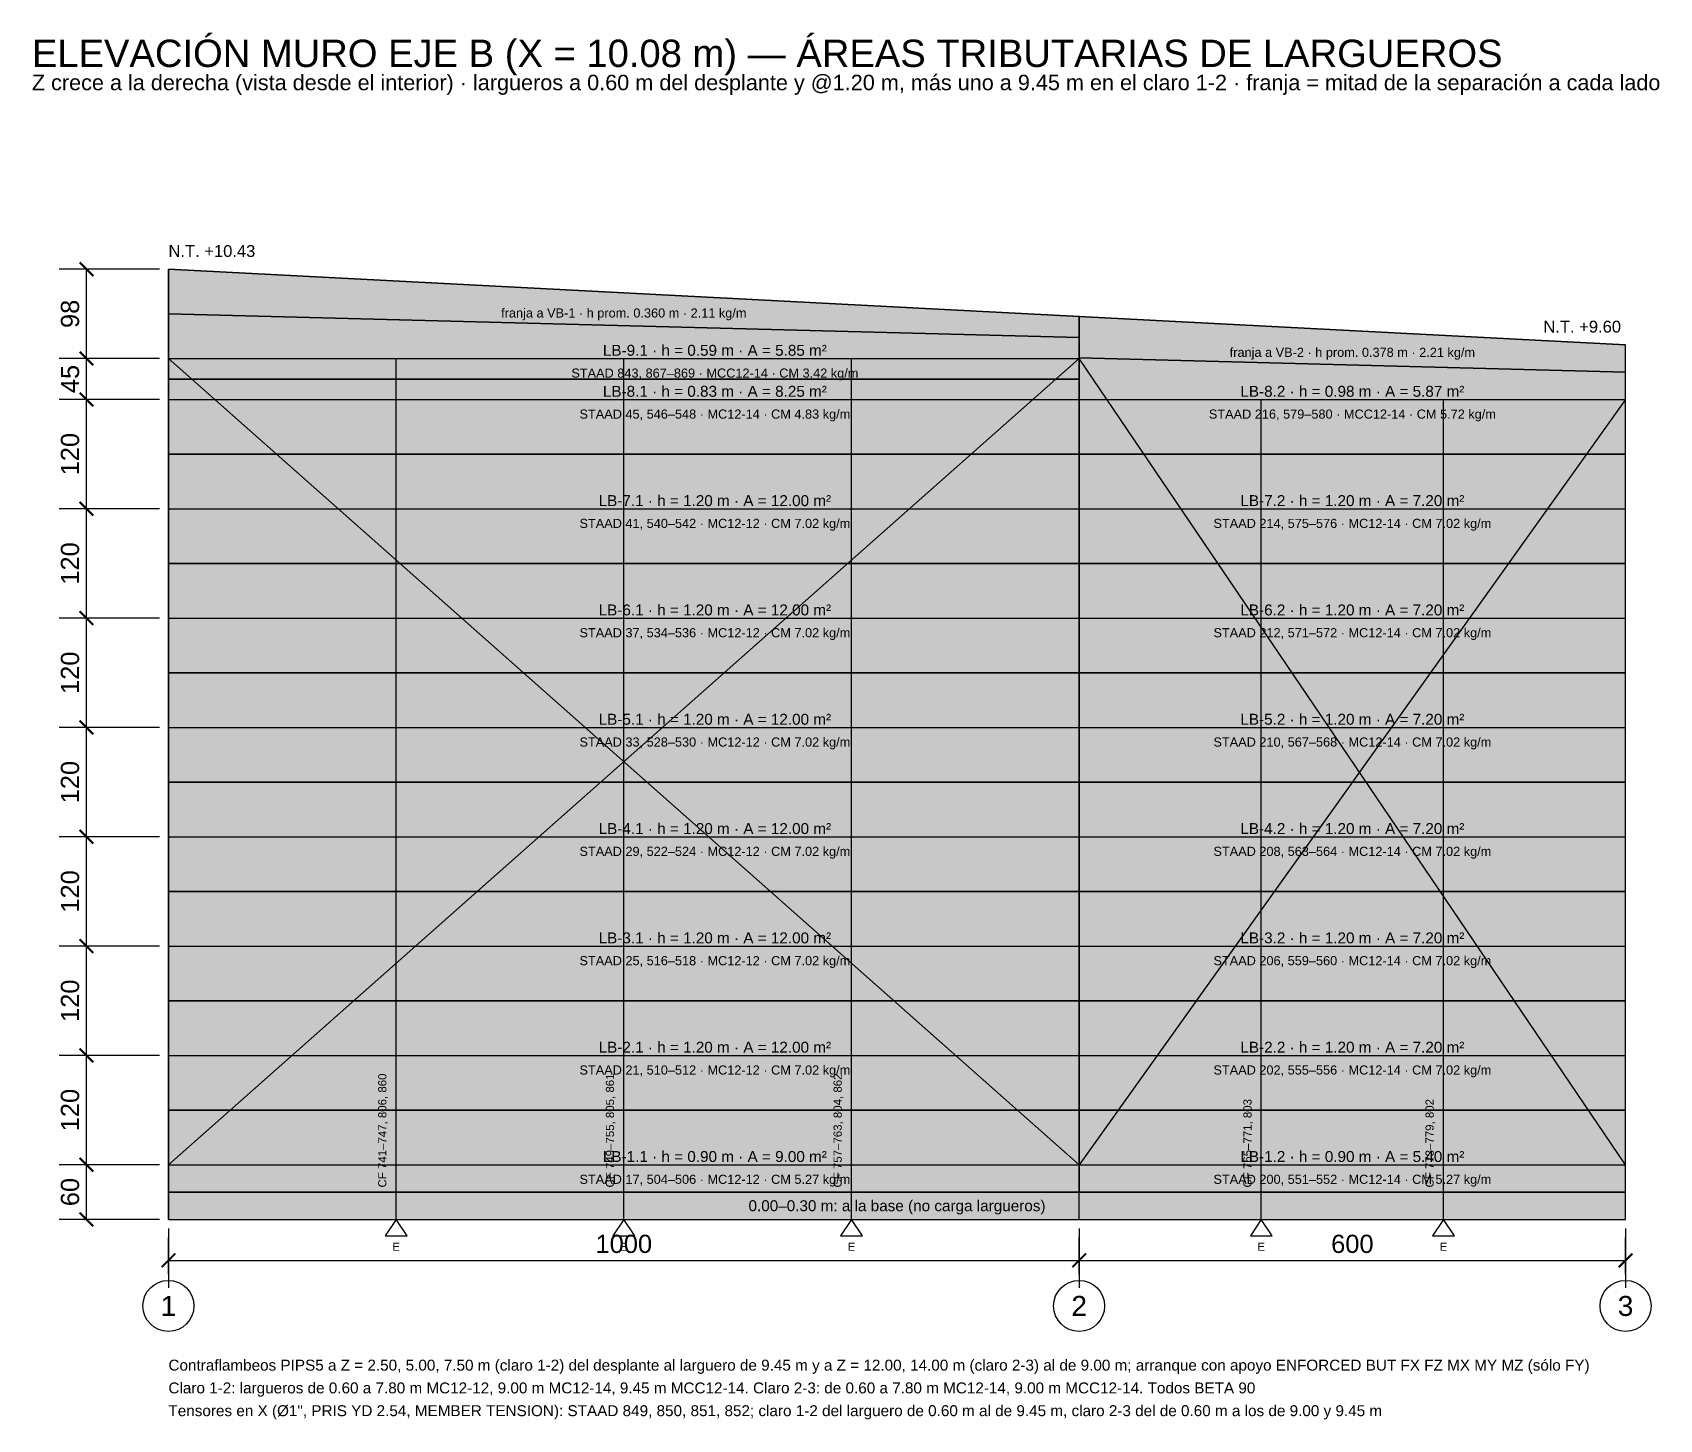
# Model space of a CAD drawing. Header units: metres. Extents: x -2.5 to 51.4, y -37.2 to 2.7.
# Drawn here: x 33.51 to 51.37, y -36.2 to -20.97 of the extents above; entities that cross this region are included whole.
import ezdxf
from ezdxf.enums import TextEntityAlignment as Align

# ---------------------------------------------------------------- set-up
doc = ezdxf.new("R2010")
doc.units = ezdxf.units.M
for name, color, linetype in [('APOYOS', 6, 'Continuous'), ('AT-MUROS', 130, 'Continuous'), ('AT-NO-CARGA', 9, 'Continuous'), ('AT-VIGAS', 30, 'Continuous'), ('COLUMNAS', 7, 'Continuous'), ('COTAS', 3, 'Continuous'), ('EJES', 8, 'Continuous'), ('MARCO', 7, 'Continuous'), ('MC12-12', 5, 'Continuous'), ('MC12-14', 4, 'Continuous'), ('MCC12-14', 1, 'Continuous'), ('MCE12-12', 1, 'Continuous'), ('PIPS5', 8, 'Continuous'), ('TENSORES', 1, 'Continuous'), ('TEXTO', 7, 'Continuous'), ('TEXTO-AT', 250, 'Continuous'), ('TITULOS', 2, 'Continuous')]:
    doc.layers.add(name, color=color, linetype=linetype)
doc.styles.add('ARIAL', font='arial.ttf')
doc.dimstyles.new('AT-CM', dxfattribs={"dimtxt": 0.2, "dimasz": 0.15, "dimexe": 0.3, "dimexo": 0.1, "dimgap": 0.08, "dimtad": 1, "dimdec": 0, "dimlfac": 100, "dimtxsty": 'ARIAL', "dimblk": 'ARCHTICK', "dimcen": 2.5, "dimazin": 3, "dimtfac": 1, "dimtmove": 0, "dimatfit": 3})

# ---------------------------------------------------------------- blocks, each defined once
blk = doc.blocks.new('_ARCHTICK')
at = {"color": 0, "linetype": 'ByBlock', "const_width": 0.15}
blk.add_lwpolyline([(-0.5, -0.5), (0.5, 0.5)], dxfattribs=at)

msp = doc.modelspace()

# ---------------------------------------------------------------- hatches: boundary and pattern name
at = {"layer": 'AT-MUROS'}
h = msp.add_hatch(color=151, dxfattribs=at)
h.dxf.hatch_style = 1
h.paths.add_polyline_path([(35, -24.775), (45, -24.775), (45, -24.319), (35, -24.06)])
h = msp.add_hatch(color=151, dxfattribs=at)
h.dxf.hatch_style = 1
h.paths.add_polyline_path([(45, -25.6), (51, -25.6), (51, -24.7), (45, -24.544)])
h = msp.add_hatch(color=151, dxfattribs=at)
h.dxf.hatch_style = 1
h.paths.add_polyline_path([(35, -25.6), (45, -25.6), (45, -24.775), (35, -24.775)])
h = msp.add_hatch(color=151, dxfattribs=at)
h.dxf.hatch_style = 1
h.paths.add_polyline_path([(35, -26.8), (45, -26.8), (45, -25.6), (35, -25.6)])
h = msp.add_hatch(color=151, dxfattribs=at)
h.dxf.hatch_style = 1
h.paths.add_polyline_path([(45, -26.8), (51, -26.8), (51, -25.6), (45, -25.6)])
h = msp.add_hatch(color=151, dxfattribs=at)
h.dxf.hatch_style = 1
h.paths.add_polyline_path([(35, -28), (45, -28), (45, -26.8), (35, -26.8)])
h = msp.add_hatch(color=151, dxfattribs=at)
h.dxf.hatch_style = 1
h.paths.add_polyline_path([(45, -28), (51, -28), (51, -26.8), (45, -26.8)])
h = msp.add_hatch(color=151, dxfattribs=at)
h.dxf.hatch_style = 1
h.paths.add_polyline_path([(35, -29.2), (45, -29.2), (45, -28), (35, -28)])
h = msp.add_hatch(color=151, dxfattribs=at)
h.dxf.hatch_style = 1
h.paths.add_polyline_path([(45, -29.2), (51, -29.2), (51, -28), (45, -28)])
h = msp.add_hatch(color=151, dxfattribs=at)
h.dxf.hatch_style = 1
h.paths.add_polyline_path([(35, -30.4), (45, -30.4), (45, -29.2), (35, -29.2)])
h = msp.add_hatch(color=151, dxfattribs=at)
h.dxf.hatch_style = 1
h.paths.add_polyline_path([(45, -30.4), (51, -30.4), (51, -29.2), (45, -29.2)])
h = msp.add_hatch(color=151, dxfattribs=at)
h.dxf.hatch_style = 1
h.paths.add_polyline_path([(35, -31.6), (45, -31.6), (45, -30.4), (35, -30.4)])
h = msp.add_hatch(color=151, dxfattribs=at)
h.dxf.hatch_style = 1
h.paths.add_polyline_path([(45, -31.6), (51, -31.6), (51, -30.4), (45, -30.4)])
h = msp.add_hatch(color=151, dxfattribs=at)
h.dxf.hatch_style = 1
h.paths.add_polyline_path([(35, -32.8), (45, -32.8), (45, -31.6), (35, -31.6)])
h = msp.add_hatch(color=151, dxfattribs=at)
h.dxf.hatch_style = 1
h.paths.add_polyline_path([(45, -32.8), (51, -32.8), (51, -31.6), (45, -31.6)])
h = msp.add_hatch(color=151, dxfattribs=at)
h.dxf.hatch_style = 1
h.paths.add_polyline_path([(35, -33.7), (45, -33.7), (45, -32.8), (35, -32.8)])
h = msp.add_hatch(color=151, dxfattribs=at)
h.dxf.hatch_style = 1
h.paths.add_polyline_path([(45, -33.7), (51, -33.7), (51, -32.8), (45, -32.8)])
at = {"layer": 'AT-NO-CARGA'}
h = msp.add_hatch(color=254, dxfattribs=at)
h.dxf.hatch_style = 1
h.paths.add_polyline_path([(35, -34), (51, -34), (51, -33.7), (35, -33.7)])
at = {"layer": 'AT-VIGAS'}
h = msp.add_hatch(color=31, dxfattribs=at)
h.dxf.hatch_style = 1
h.paths.add_polyline_path([(35, -24.06), (45, -24.319), (45, -24.089), (35, -23.57)])
h = msp.add_hatch(color=31, dxfattribs=at)
h.dxf.hatch_style = 1
h.paths.add_polyline_path([(45, -24.544), (51, -24.7), (51, -24.4), (45, -24.089)])

# ---------------------------------------------------------------- linework, layer by layer
at = {"layer": 'APOYOS'}
for points in [[(37.5, -34), (37.38, -34.18), (37.62, -34.18)], [(40, -34), (39.88, -34.18), (40.12, -34.18)], [(42.5, -34), (42.38, -34.18), (42.62, -34.18)], [(47, -34), (46.88, -34.18), (47.12, -34.18)], [(49, -34), (48.88, -34.18), (49.12, -34.18)]]:
    msp.add_lwpolyline(points, close=True, dxfattribs=at)
at = {"layer": 'AT-MUROS'}
for points in [[(35, -24.775), (45, -24.775), (45, -24.319), (35, -24.06)], [(45, -25.6), (51, -25.6), (51, -24.7), (45, -24.544)], [(35, -25.6), (45, -25.6), (45, -24.775), (35, -24.775)], [(35, -26.8), (45, -26.8), (45, -25.6), (35, -25.6)], [(45, -26.8), (51, -26.8), (51, -25.6), (45, -25.6)], [(35, -28), (45, -28), (45, -26.8), (35, -26.8)], [(45, -28), (51, -28), (51, -26.8), (45, -26.8)], [(35, -29.2), (45, -29.2), (45, -28), (35, -28)], [(45, -29.2), (51, -29.2), (51, -28), (45, -28)], [(35, -30.4), (45, -30.4), (45, -29.2), (35, -29.2)], [(45, -30.4), (51, -30.4), (51, -29.2), (45, -29.2)], [(35, -31.6), (45, -31.6), (45, -30.4), (35, -30.4)], [(45, -31.6), (51, -31.6), (51, -30.4), (45, -30.4)], [(35, -32.8), (45, -32.8), (45, -31.6), (35, -31.6)], [(45, -32.8), (51, -32.8), (51, -31.6), (45, -31.6)], [(35, -33.7), (45, -33.7), (45, -32.8), (35, -32.8)], [(45, -33.7), (51, -33.7), (51, -32.8), (45, -32.8)]]:
    msp.add_lwpolyline(points, close=True, dxfattribs=at)
at = {"layer": 'AT-NO-CARGA'}
msp.add_lwpolyline([(35, -34), (51, -34), (51, -33.7), (35, -33.7)], close=True, dxfattribs=at)
at = {"layer": 'AT-VIGAS'}
for points in [[(35, -24.06), (45, -24.319), (45, -24.089), (35, -23.57)], [(45, -24.544), (51, -24.7), (51, -24.4), (45, -24.089)]]:
    msp.add_lwpolyline(points, close=True, dxfattribs=at)
at = {"layer": 'COLUMNAS'}
for p, q in [((35, -34), (35, -23.57)), ((45, -34), (45, -24.089)), ((51, -34), (51, -24.4))]:
    msp.add_line(p, q, dxfattribs=at)
at = {"layer": 'EJES'}
for p, q in [((35, -34.6), (35, -34.2)), ((45, -34.6), (45, -34.2)), ((51, -34.6), (51, -34.2))]:
    msp.add_line(p, q, dxfattribs=at)
for centre in [(35, -34.95), (45, -34.95), (51, -34.95)]:
    msp.add_circle(centre, 0.28, dxfattribs=at)
at = {"layer": 'MARCO'}
msp.add_line((35, -34), (51, -34), dxfattribs=at)
at = {"layer": 'MC12-12'}
for p, q in [((35, -26.2), (45, -26.2)), ((35, -27.4), (45, -27.4)), ((35, -28.6), (45, -28.6)), ((35, -29.8), (45, -29.8)), ((35, -31), (45, -31)), ((35, -32.2), (45, -32.2)), ((35, -33.4), (45, -33.4))]:
    msp.add_line(p, q, dxfattribs=at)
at = {"layer": 'MC12-14'}
for p, q in [((35, -25), (45, -25)), ((45, -26.2), (51, -26.2)), ((45, -27.4), (51, -27.4)), ((45, -28.6), (51, -28.6)), ((45, -29.8), (51, -29.8)), ((45, -31), (51, -31)), ((45, -32.2), (51, -32.2)), ((45, -33.4), (51, -33.4))]:
    msp.add_line(p, q, dxfattribs=at)
at = {"layer": 'MCC12-14'}
for p, q in [((35, -24.55), (45, -24.55)), ((45, -25), (51, -25))]:
    msp.add_line(p, q, dxfattribs=at)
at = {"layer": 'MCE12-12'}
for p, q in [((35, -23.57), (45, -24.089)), ((45, -24.089), (51, -24.4))]:
    msp.add_line(p, q, dxfattribs=at)
at = {"layer": 'PIPS5'}
for p, q in [((37.5, -34), (37.5, -24.55)), ((40, -34), (40, -24.55)), ((42.5, -34), (42.5, -24.55)), ((47, -34), (47, -25)), ((49, -34), (49, -25))]:
    msp.add_line(p, q, dxfattribs=at)
at = {"layer": 'TENSORES'}
for p, q in [((45, -24.55), (35, -33.4)), ((45, -33.4), (35, -24.55)), ((51, -33.4), (45, -24.55)), ((51, -25), (45, -33.4))]:
    msp.add_line(p, q, dxfattribs=at)

# ---------------------------------------------------------------- texts
at = {"layer": 'APOYOS', "style": 'ARIAL'}
for p in [(37.5, -34.3), (40, -34.3), (42.5, -34.3), (47, -34.3), (49, -34.3)]:
    msp.add_text('E', height=0.09, dxfattribs=at).set_placement(p, align=Align.MIDDLE_CENTER)
at = {"layer": 'EJES', "style": 'ARIAL'}
for s, p in [('1', (35, -34.95)), ('2', (45, -34.95)), ('3', (51, -34.95))]:
    msp.add_text(s, height=0.22, dxfattribs=at).set_placement(p, align=Align.MIDDLE_CENTER)
at = {"layer": 'TEXTO', "style": 'ARIAL'}
msp.add_text('N.T. +10.43', height=0.13, dxfattribs=at).set_placement((35, -23.37), align=Align.MIDDLE_LEFT)
msp.add_text('N.T. +9.60', height=0.13, dxfattribs=at).set_placement((50.95, -24.2), align=Align.MIDDLE_RIGHT)
at = {"layer": 'TEXTO-AT', "style": 'ARIAL'}
for s, height, p in [('franja a VB-1 · h prom. 0.360 m · 2.11 kg/m', 0.1, (40, -24.05)), ('LB-9.1 · h = 0.59 m · A = 5.85 m²', 0.12, (41, -24.46)), ('franja a VB-2 · h prom. 0.378 m · 2.21 kg/m', 0.1, (48, -24.482)), ('STAAD 843, 867–869 · MCC12-14 · CM 3.42 kg/m', 0.1, (41, -24.71)), ('LB-8.1 · h = 0.83 m · A = 8.25 m²', 0.12, (41, -24.91)), ('LB-8.2 · h = 0.98 m · A = 5.87 m²', 0.12, (48, -24.91)), ('STAAD 45, 546–548 · MC12-14 · CM 4.83 kg/m', 0.1, (41, -25.16)), ('STAAD 216, 579–580 · MCC12-14 · CM 5.72 kg/m', 0.1, (48, -25.16)), ('LB-7.1 · h = 1.20 m · A = 12.00 m²', 0.12, (41, -26.11)), ('LB-7.2 · h = 1.20 m · A = 7.20 m²', 0.12, (48, -26.11)), ('STAAD 41, 540–542 · MC12-12 · CM 7.02 kg/m', 0.1, (41, -26.36)), ('STAAD 214, 575–576 · MC12-14 · CM 7.02 kg/m', 0.1, (48, -26.36)), ('LB-6.1 · h = 1.20 m · A = 12.00 m²', 0.12, (41, -27.31)), ('LB-6.2 · h = 1.20 m · A = 7.20 m²', 0.12, (48, -27.31)), ('STAAD 37, 534–536 · MC12-12 · CM 7.02 kg/m', 0.1, (41, -27.56)), ('STAAD 212, 571–572 · MC12-14 · CM 7.02 kg/m', 0.1, (48, -27.56)), ('LB-5.1 · h = 1.20 m · A = 12.00 m²', 0.12, (41, -28.51)), ('LB-5.2 · h = 1.20 m · A = 7.20 m²', 0.12, (48, -28.51)), ('STAAD 33, 528–530 · MC12-12 · CM 7.02 kg/m', 0.1, (41, -28.76)), ('STAAD 210, 567–568 · MC12-14 · CM 7.02 kg/m', 0.1, (48, -28.76)), ('LB-4.1 · h = 1.20 m · A = 12.00 m²', 0.12, (41, -29.71)), ('LB-4.2 · h = 1.20 m · A = 7.20 m²', 0.12, (48, -29.71)), ('STAAD 29, 522–524 · MC12-12 · CM 7.02 kg/m', 0.1, (41, -29.96)), ('STAAD 208, 563–564 · MC12-14 · CM 7.02 kg/m', 0.1, (48, -29.96)), ('LB-3.1 · h = 1.20 m · A = 12.00 m²', 0.12, (41, -30.91)), ('LB-3.2 · h = 1.20 m · A = 7.20 m²', 0.12, (48, -30.91)), ('STAAD 25, 516–518 · MC12-12 · CM 7.02 kg/m', 0.1, (41, -31.16)), ('STAAD 206, 559–560 · MC12-14 · CM 7.02 kg/m', 0.1, (48, -31.16)), ('LB-2.1 · h = 1.20 m · A = 12.00 m²', 0.12, (41, -32.11)), ('LB-2.2 · h = 1.20 m · A = 7.20 m²', 0.12, (48, -32.11)), ('STAAD 21, 510–512 · MC12-12 · CM 7.02 kg/m', 0.1, (41, -32.36)), ('STAAD 202, 555–556 · MC12-14 · CM 7.02 kg/m', 0.1, (48, -32.36)), ('LB-1.1 · h = 0.90 m · A = 9.00 m²', 0.12, (41, -33.31)), ('LB-1.2 · h = 0.90 m · A = 5.40 m²', 0.12, (48, -33.31)), ('STAAD 17, 504–506 · MC12-12 · CM 5.27 kg/m', 0.1, (41, -33.56)), ('STAAD 200, 551–552 · MC12-14 · CM 5.27 kg/m', 0.1, (48, -33.56)), ('0.00–0.30 m: a la base (no carga largueros)', 0.12, (43, -33.85))]:
    msp.add_text(s, height=height, dxfattribs=at).set_placement(p, align=Align.MIDDLE_CENTER)
for s, p in [('CF 741–747, 806, 860', (37.42, -33.65)), ('CF 749–755, 805, 861', (39.92, -33.65)), ('CF 757–763, 804, 862', (42.42, -33.65)), ('CF 765–771, 803', (46.92, -33.65)), ('CF 773–779, 802', (48.92, -33.65))]:
    msp.add_text(s, height=0.09, rotation=90, dxfattribs=at).set_placement(p, align=Align.BOTTOM_LEFT)
for s, p in [('Contraflambeos PIPS5 a Z = 2.50, 5.00, 7.50 m (claro 1-2) del desplante al larguero de 9.45 m y a Z = 12.00, 14.00 m (claro 2-3) al de 9.00 m; arranque con apoyo ENFORCED BUT FX FZ MX MY MZ (sólo FY)', (35, -35.6)), ('Claro 1-2: largueros de 0.60 a 7.80 m MC12-12, 9.00 m MC12-14, 9.45 m MCC12-14. Claro 2-3: de 0.60 a 7.80 m MC12-14, 9.00 m MCC12-14. Todos BETA 90', (35, -35.85)), ('Tensores en X (Ø1", PRIS YD 2.54, MEMBER TENSION): STAAD 849, 850, 851, 852; claro 1-2 del larguero de 0.60 m al de 9.45 m, claro 2-3 del de 0.60 m a los de 9.00 y 9.45 m', (35, -36.1))]:
    msp.add_text(s, height=0.12, dxfattribs=at).set_placement(p, align=Align.MIDDLE_LEFT)
at = {"layer": 'TITULOS', "style": 'ARIAL'}
for s, height, p in [('ELEVACIÓN MURO EJE B (X = 10.08 m) — ÁREAS TRIBUTARIAS DE LARGUEROS', 0.3, (33.5, -21.2)), ('Z crece a la derecha (vista desde el interior) · largueros a 0.60 m del desplante y @1.20 m, más uno a 9.45 m en el claro 1-2 · franja = mitad de la separación a cada lado', 0.17, (33.5, -21.52))]:
    msp.add_text(s, height=height, dxfattribs=at).set_placement(p, align=Align.MIDDLE_LEFT)

# ---------------------------------------------------------------- dimensions: what is measured, and where the dimension line sits
at = {"layer": 'COTAS'}
for base, p1, p2 in [((34.1, -24.55), (35, -24.55), (35, -23.57)), ((34.1, -25), (35, -25), (35, -24.55)), ((34.1, -26.2), (35, -26.2), (35, -25)), ((34.1, -27.4), (35, -27.4), (35, -26.2)), ((34.1, -28.6), (35, -28.6), (35, -27.4)), ((34.1, -29.8), (35, -29.8), (35, -28.6)), ((34.1, -31), (35, -31), (35, -29.8)), ((34.1, -32.2), (35, -32.2), (35, -31)), ((34.1, -33.4), (35, -33.4), (35, -32.2)), ((34.1, -34), (35, -34), (35, -33.4))]:
    msp.add_linear_dim(base=base, p1=p1, p2=p2, angle=90, dimstyle='AT-CM', dxfattribs=at).render()
for base, p1, p2 in [((35, -34.45), (35, -34), (45, -34)), ((45, -34.45), (45, -34), (51, -34))]:
    msp.add_linear_dim(base=base, p1=p1, p2=p2, dimstyle='AT-CM', dxfattribs=at).render()

doc.saveas('drawing.dxf')
